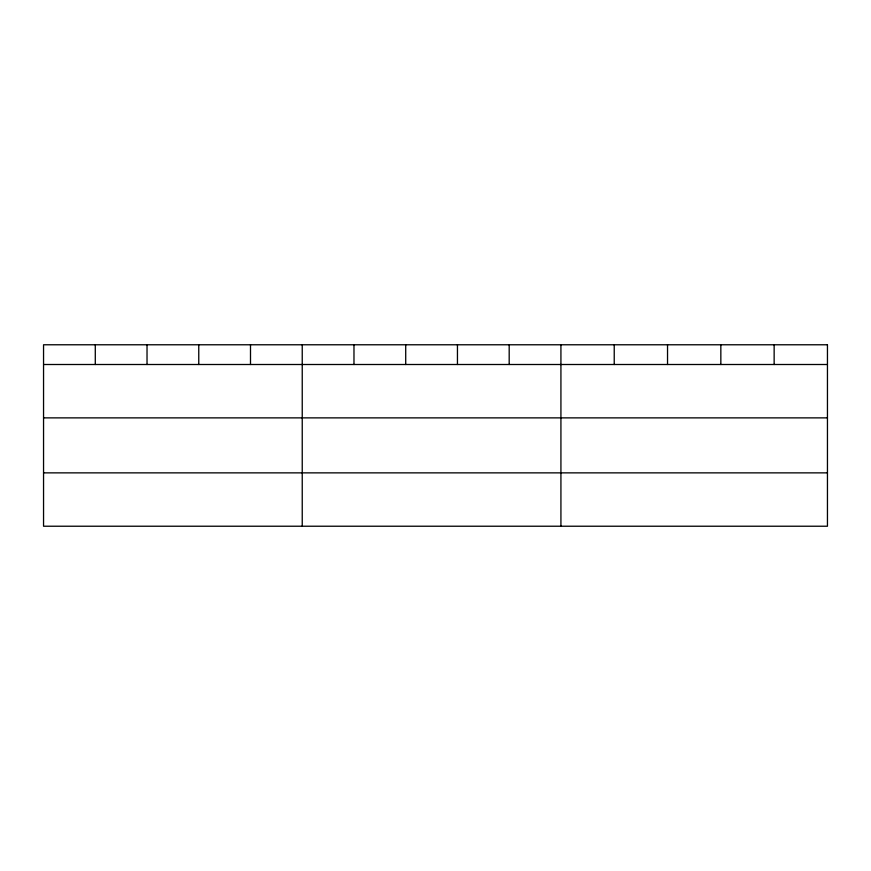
<?xml version="1.0" encoding="UTF-8"?>
<svg xmlns="http://www.w3.org/2000/svg" width="871" height="871" viewBox="0 0 871 871"><rect width="100%" height="100%" fill="white"/><g stroke="black" fill="none" stroke-linecap="round" stroke-linejoin="round"><path stroke-width="1.31" d="M43.55 364.503L827.45 364.503M43.55 417.873L827.45 417.873M43.55 472.866L827.45 472.866M774.145 344.774L774.145 364.503M720.84 344.774L720.84 364.503M667.534 344.774L667.534 364.503M614.229 344.774L614.229 364.503M560.924 344.774L560.924 526.226M509.187 344.774L509.187 364.503M457.449 344.774L457.449 364.503M405.712 344.774L405.712 364.503M353.974 344.774L353.974 364.503M302.237 344.774L302.237 526.226M250.5 344.774L250.5 364.503M198.762 344.774L198.762 364.503M147.025 344.774L147.025 364.503M95.287 344.774L95.287 364.503M827.45 344.774L43.55 344.774L43.55 526.226L827.45 526.226L827.45 344.774"/></g></svg>
